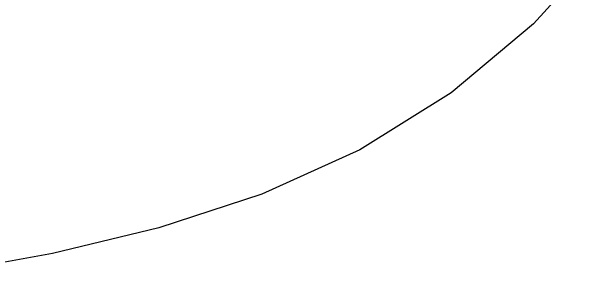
# Model space of a CAD drawing. Extents: x -81148 to 10972, y -53931 to 52487.
# Drawn here: x -23154 to -19399, y -28541 to -26884 of the extents above; entities that cross this region are included whole.
import ezdxf

# ---------------------------------------------------------------- set-up
doc = ezdxf.new("R2010")
doc.units = 0
doc.layers.get('0').update_dxf_attribs({"linetype": 'CONTINUOUS'})

msp = doc.modelspace()

# ---------------------------------------------------------------- linework, layer by layer
for p, q in [((-19398.6, -26468.4), (-19846.4, -26959)), ((-19846.4, -26959), (-20368.2, -27397.1)), ((-20368.2, -27397.1), (-20947, -27759.4)), ((-20947, -27759.4), (-21568.6, -28040.1)), ((-21568.6, -28040.1), (-22221.8, -28253.5)), ((-22221.8, -28253.5), (-22895.6, -28415.2)), ((-22895.6, -28415.2), (-23579.2, -28540.6))]:
    msp.add_line(p, q)

doc.saveas('drawing.dxf')
